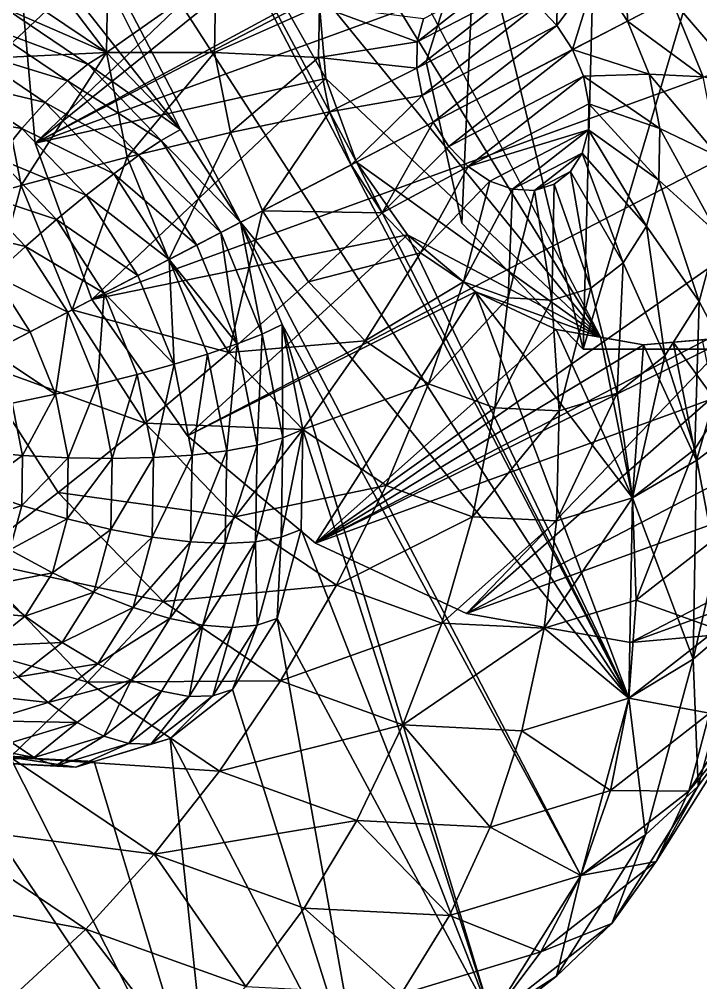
# Model space of a CAD drawing. Extents: x -32 to 38.3, y -16.7 to 82.8.
# Drawn here: x -23.24 to -15.24, y 21.58 to 32.91 of the extents above; entities that cross this region are included whole.
import ezdxf

# ---------------------------------------------------------------- set-up
doc = ezdxf.new("R2010")
doc.units = 0
doc.header["$MEASUREMENT"] = 0
doc.layers.add('STL2DXF', color=7, linetype='Continuous')

msp = doc.modelspace()

# ---------------------------------------------------------------- linework, layer by layer
at = {"layer": 'STL2DXF'}
for points in [[(-24.645, 38.204, 25.786), (-21.35, 31.614, 25.907), (-26.619, 38.302, 27.491)], [(-26.619, 38.302, 27.491), (-21.35, 31.614, 25.907), (-22.22, 32.521, 26.26)], [(-26.619, 38.302, 27.491), (-22.22, 32.521, 26.26), (-23.197, 33.18, 26.822)], [(-22.612, 37.47, 24.322), (-16.082, 24.926, 24.322), (-24.645, 38.204, 25.786)], [(-24.645, 38.204, 25.786), (-16.082, 24.926, 24.322), (-20.646, 30.522, 25.786)], [(-24.645, 38.204, 25.786), (-20.646, 30.522, 25.786), (-21.35, 31.614, 25.907)], [(-23.23, 33.405, 5), (-10.205, 38.146, 5), (-23.059, 31.454, 5)], [(-23.059, 31.454, 5), (-10.205, 38.146, 5), (-9.081, 36.542, 5)], [(-19.284, 31.231, 24.251), (-16.082, 24.926, 24.322), (-22.612, 37.47, 24.322)], [(-22.612, 37.47, 24.322), (-19.732, 33.253, 23.715), (-19.641, 32.212, 24.114)], [(-22.612, 37.47, 24.322), (-19.641, 32.212, 24.114), (-19.284, 31.231, 24.251)], [(-23.059, 31.454, 5), (-9.081, 36.542, 5), (-22.39, 29.614, 5)], [(-22.39, 29.614, 5), (-9.081, 36.542, 5), (-8.412, 34.702, 5)], [(-14.554, 35.992, 1), (-13.965, 29.03, 1), (-16.621, 29.03, 1)], [(-14.554, 35.992, 1), (-16.621, 29.03, 1), (-16.449, 35.572, 1)], [(-14.554, 35.992, 5), (-12.826, 29.03, 5), (-16.621, 29.03, 5)], [(-14.554, 35.992, 5), (-16.621, 29.03, 5), (-16.449, 35.572, 5)], [(-16.449, 35.572, 1), (-16.621, 29.03, 1), (-17.881, 34.26, 1)], [(-16.449, 35.572, 5), (-16.621, 29.03, 5), (-17.881, 34.26, 5)], [(-19.109, 35.227, 7.251), (-23.23, 33.405, 7.251), (-23.059, 31.454, 7.251)], [(-19.109, 35.227, 7.251), (-23.059, 31.454, 7.251), (-19.55, 34.281, 7.251)], [(-22.39, 29.614, 5), (-8.412, 34.702, 5), (-21.266, 28.01, 5)], [(-21.266, 28.01, 5), (-8.412, 34.702, 5), (-19.766, 26.751, 5)], [(-19.766, 26.751, 5), (-8.412, 34.702, 5), (-8.241, 32.751, 5)], [(-16.414, 29.171, 22.657), (-19.55, 34.281, 23.079), (-19.326, 34.763, 22.657)], [(-19.55, 34.281, 7.251), (-23.059, 31.454, 7.251), (-19.732, 33.253, 7.251)], [(-19.55, 34.281, 23.079), (-16.414, 29.171, 22.657), (-19.732, 33.253, 23.715)], [(-17.881, 34.26, 1), (-18.044, 30.513, 1), (-18.465, 32.409, 1)], [(-17.881, 34.26, 5), (-18.044, 30.513, 5), (-18.465, 32.409, 5)], [(-17.881, 34.26, 1), (-18.465, 32.409, 5), (-18.465, 32.409, 1)], [(-18.465, 32.409, 5), (-17.881, 34.26, 1), (-17.881, 34.26, 5)], [(-17.881, 34.26, 1), (-16.621, 29.03, 1), (-18.044, 30.513, 1)], [(-17.881, 34.26, 5), (-16.621, 29.03, 5), (-18.044, 30.513, 5)], [(-16.1, 32.888, 34.322), (-16.126, 33.991, 33.241), (-16.465, 33.454, 34.384)], [(-16.126, 33.991, 33.241), (-16.1, 32.888, 34.322), (-15.587, 33.155, 33.148)], [(-23.518, 32.458, 38.659), (-22.2, 33.699, 37.945), (-23.493, 33.893, 37.975)], [(-16.928, 32.838, 35.441), (-16.915, 33.923, 34.567), (-17.156, 33.075, 35.533)], [(-16.915, 33.923, 34.567), (-16.928, 32.838, 35.441), (-16.465, 33.454, 34.384)], [(-22.2, 33.699, 37.945), (-23.518, 32.458, 38.659), (-22.22, 32.521, 38.507)], [(-22.22, 32.521, 38.507), (-20.934, 33.423, 37.768), (-22.2, 33.699, 37.945)], [(-20.934, 33.423, 37.768), (-22.22, 32.521, 38.507), (-20.949, 32.521, 38.198)], [(-20.949, 32.521, 38.198), (-19.716, 33.069, 37.446), (-20.934, 33.423, 37.768)], [(-16.745, 32.553, 35.409), (-16.465, 33.454, 34.384), (-16.928, 32.838, 35.441)], [(-16.465, 33.454, 34.384), (-16.745, 32.553, 35.409), (-16.1, 32.888, 34.322)], [(-23.059, 31.454, 7.251), (-23.23, 33.405, 5), (-23.059, 31.454, 5)], [(-23.23, 33.405, 5), (-23.059, 31.454, 7.251), (-23.23, 33.405, 7.251)], [(-17.676, 33.342, 35.871), (-18.495, 32.916, 36.794), (-18.568, 32.644, 36.985)], [(-17.676, 33.342, 35.871), (-18.568, 32.644, 36.985), (-17.411, 33.247, 35.68)], [(-15.587, 33.155, 33.148), (-14.723, 32.146, 32.03), (-15.214, 33.35, 31.91)], [(-19.732, 33.253, 7.251), (-23.059, 31.454, 7.251), (-19.641, 32.212, 7.251)], [(-19.641, 32.212, 24.114), (-19.732, 33.253, 7.251), (-19.641, 32.212, 7.251)], [(-19.732, 33.253, 7.251), (-19.641, 32.212, 24.114), (-19.732, 33.253, 23.715)], [(-19.732, 33.253, 23.715), (-16.414, 29.171, 22.657), (-19.641, 32.212, 24.114)], [(-17.411, 33.247, 35.68), (-18.568, 32.644, 36.985), (-18.574, 32.336, 37.131)], [(-17.411, 33.247, 35.68), (-18.574, 32.336, 37.131), (-17.156, 33.075, 35.533)], [(-22.22, 32.521, 26.26), (-23.406, 33.037, 26.612), (-23.197, 33.18, 26.822)], [(-16.1, 32.888, 34.322), (-15.211, 32.234, 33.241), (-15.587, 33.155, 33.148)], [(-14.723, 32.146, 32.03), (-15.587, 33.155, 33.148), (-15.211, 32.234, 33.241)], [(-22.438, 32.383, 26.055), (-23.622, 32.822, 26.449), (-23.406, 33.037, 26.612)], [(-23.406, 33.037, 26.612), (-22.22, 32.521, 26.26), (-22.438, 32.383, 26.055)], [(-19.716, 33.069, 37.446), (-20.949, 32.521, 38.198), (-19.727, 32.459, 37.737)], [(-19.727, 32.459, 37.737), (-18.568, 32.644, 36.985), (-19.716, 33.069, 37.446)], [(-18.495, 32.916, 36.794), (-19.716, 33.069, 37.446), (-18.568, 32.644, 36.985)], [(-17.156, 33.075, 35.533), (-18.574, 32.336, 37.131), (-18.51, 32.015, 37.224)], [(-17.156, 33.075, 35.533), (-18.51, 32.015, 37.224), (-16.928, 32.838, 35.441)], [(-16.745, 32.553, 35.409), (-15.846, 32.265, 34.384), (-16.1, 32.888, 34.322)], [(-15.211, 32.234, 33.241), (-16.1, 32.888, 34.322), (-15.846, 32.265, 34.384)], [(-22.679, 32.186, 25.907), (-23.841, 32.541, 26.335), (-23.622, 32.822, 26.449)], [(-23.622, 32.822, 26.449), (-22.438, 32.383, 26.055), (-22.679, 32.186, 25.907)], [(-19.766, 26.751, 5), (-8.241, 32.751, 5), (-8.581, 30.822, 5)], [(-16.928, 32.838, 35.441), (-18.51, 32.015, 37.224), (-18.382, 31.7, 37.255)], [(-16.928, 32.838, 35.441), (-18.382, 31.7, 37.255), (-16.745, 32.553, 35.409)], [(-18.568, 32.644, 36.985), (-19.727, 32.459, 37.737), (-18.574, 32.336, 37.131)], [(-22.939, 31.932, 25.816), (-24.059, 32.197, 26.273), (-23.841, 32.541, 26.335)], [(-23.841, 32.541, 26.335), (-22.679, 32.186, 25.907), (-22.939, 31.932, 25.816)], [(-23.221, 30.957, 39.089), (-22.22, 32.521, 38.507), (-23.518, 32.458, 38.659)], [(-22.22, 32.521, 38.507), (-23.221, 30.957, 39.089), (-21.977, 31.288, 38.86)], [(-21.35, 31.614, 25.907), (-22.438, 32.383, 26.055), (-22.22, 32.521, 26.26)], [(-21.977, 31.288, 38.86), (-20.949, 32.521, 38.198), (-22.22, 32.521, 38.507)], [(-20.949, 32.521, 38.198), (-21.977, 31.288, 38.86), (-20.763, 31.578, 38.468)], [(-20.763, 31.578, 38.468), (-19.727, 32.459, 37.737), (-20.949, 32.521, 38.198)], [(-16.745, 32.553, 35.409), (-18.382, 31.7, 37.255), (-18.198, 31.415, 37.224)], [(-16.745, 32.553, 35.409), (-18.198, 31.415, 37.224), (-16.616, 32.239, 35.441)], [(-15.846, 32.265, 34.384), (-16.745, 32.553, 35.409), (-16.616, 32.239, 35.441)], [(-23.518, 32.458, 38.659), (-24.476, 30.591, 39.151), (-23.221, 30.957, 39.089)], [(-19.727, 32.459, 37.737), (-20.763, 31.578, 38.468), (-19.601, 31.821, 37.919)], [(-19.601, 31.821, 37.919), (-18.574, 32.336, 37.131), (-19.727, 32.459, 37.737)], [(-18.465, 32.409, 1), (-18.044, 30.513, 5), (-18.044, 30.513, 1)], [(-18.044, 30.513, 5), (-18.465, 32.409, 1), (-18.465, 32.409, 5)], [(-21.576, 31.484, 25.705), (-22.679, 32.186, 25.907), (-22.438, 32.383, 26.055)], [(-22.438, 32.383, 26.055), (-21.35, 31.614, 25.907), (-21.576, 31.484, 25.705)], [(-18.574, 32.336, 37.131), (-19.601, 31.821, 37.919), (-18.51, 32.015, 37.224)], [(-23.213, 31.626, 25.786), (-24.272, 31.796, 26.262), (-24.059, 32.197, 26.273)], [(-24.059, 32.197, 26.273), (-22.939, 31.932, 25.816), (-23.213, 31.626, 25.786)], [(-19.641, 32.212, 7.251), (-23.059, 31.454, 7.251), (-22.39, 29.614, 7.251)], [(-21.839, 31.31, 25.565), (-22.939, 31.932, 25.816), (-22.679, 32.186, 25.907)], [(-22.679, 32.186, 25.907), (-21.576, 31.484, 25.705), (-21.839, 31.31, 25.565)], [(-19.641, 32.212, 7.251), (-22.39, 29.614, 7.251), (-19.284, 31.231, 7.251)], [(-19.284, 31.231, 24.251), (-19.641, 32.212, 7.251), (-19.284, 31.231, 7.251)], [(-19.641, 32.212, 7.251), (-19.284, 31.231, 24.251), (-19.641, 32.212, 24.114)], [(-19.641, 32.212, 24.114), (-16.414, 29.171, 22.657), (-19.284, 31.231, 24.251)], [(-16.616, 32.239, 35.441), (-18.198, 31.415, 37.224), (-17.971, 31.179, 37.131)], [(-16.616, 32.239, 35.441), (-17.971, 31.179, 37.131), (-16.553, 31.917, 35.533)], [(-16.616, 32.239, 35.441), (-15.72, 31.627, 34.567), (-15.846, 32.265, 34.384)], [(-15.72, 31.627, 34.567), (-16.616, 32.239, 35.441), (-16.553, 31.917, 35.533)], [(-15.846, 32.265, 34.384), (-15.025, 31.291, 33.511), (-15.211, 32.234, 33.241)], [(-15.025, 31.291, 33.511), (-15.846, 32.265, 34.384), (-15.72, 31.627, 34.567)], [(-19.347, 31.198, 37.982), (-18.51, 32.015, 37.224), (-19.601, 31.821, 37.919)], [(-18.51, 32.015, 37.224), (-19.347, 31.198, 37.982), (-18.382, 31.7, 37.255)], [(-22.135, 31.094, 25.49), (-23.213, 31.626, 25.786), (-22.939, 31.932, 25.816)], [(-22.939, 31.932, 25.816), (-21.839, 31.31, 25.565), (-22.135, 31.094, 25.49)], [(-16.553, 31.917, 35.533), (-17.971, 31.179, 37.131), (-16.558, 31.609, 35.68)], [(-15.73, 31.017, 34.858), (-16.553, 31.917, 35.533), (-16.558, 31.609, 35.68)], [(-16.553, 31.917, 35.533), (-15.73, 31.017, 34.858), (-15.72, 31.627, 34.567)], [(-24.272, 31.796, 26.262), (-23.213, 31.626, 25.786), (-23.497, 31.274, 25.816)], [(-20.387, 30.657, 38.56), (-19.601, 31.821, 37.919), (-20.763, 31.578, 38.468)], [(-19.601, 31.821, 37.919), (-20.387, 30.657, 38.56), (-19.347, 31.198, 37.982)], [(-22.46, 30.841, 25.48), (-23.497, 31.274, 25.816), (-23.213, 31.626, 25.786)], [(-23.213, 31.626, 25.786), (-22.135, 31.094, 25.49), (-22.46, 30.841, 25.48)], [(-20.646, 30.522, 25.786), (-21.576, 31.484, 25.705), (-21.35, 31.614, 25.907)], [(-18.982, 30.633, 37.919), (-18.382, 31.7, 37.255), (-19.347, 31.198, 37.982)], [(-18.382, 31.7, 37.255), (-18.982, 30.633, 37.919), (-18.198, 31.415, 37.224)], [(-15.04, 30.389, 33.941), (-15.72, 31.627, 34.567), (-15.73, 31.017, 34.858)], [(-15.72, 31.627, 34.567), (-15.04, 30.389, 33.941), (-15.025, 31.291, 33.511)], [(-21.486, 30.085, 38.981), (-20.763, 31.578, 38.468), (-21.977, 31.288, 38.86)], [(-20.763, 31.578, 38.468), (-21.486, 30.085, 38.981), (-20.387, 30.657, 38.56)], [(-16.558, 31.609, 35.68), (-17.971, 31.179, 37.131), (-17.716, 31.007, 36.985)], [(-16.558, 31.609, 35.68), (-17.716, 31.007, 36.985), (-17.451, 30.911, 36.794)], [(-16.558, 31.609, 35.68), (-17.451, 30.911, 36.794), (-16.632, 31.337, 35.871)], [(-15.877, 30.478, 35.237), (-16.558, 31.609, 35.68), (-16.632, 31.337, 35.871)], [(-16.558, 31.609, 35.68), (-15.877, 30.478, 35.237), (-15.73, 31.017, 34.858)], [(-22.39, 29.614, 7.251), (-23.059, 31.454, 5), (-22.39, 29.614, 5)], [(-23.059, 31.454, 5), (-22.39, 29.614, 7.251), (-23.059, 31.454, 7.251)], [(-20.877, 30.402, 25.586), (-21.839, 31.31, 25.565), (-21.576, 31.484, 25.705)], [(-21.576, 31.484, 25.705), (-20.646, 30.522, 25.786), (-20.877, 30.402, 25.586)], [(-18.982, 30.633, 37.919), (-17.971, 31.179, 37.131), (-18.198, 31.415, 37.224)], [(-22.807, 30.554, 25.536), (-23.786, 30.88, 25.907), (-23.497, 31.274, 25.816)], [(-23.497, 31.274, 25.816), (-22.46, 30.841, 25.48), (-22.807, 30.554, 25.536)], [(-22.624, 29.492, 39.236), (-21.977, 31.288, 38.86), (-23.221, 30.957, 39.089)], [(-21.977, 31.288, 38.86), (-22.624, 29.492, 39.236), (-21.486, 30.085, 38.981)], [(-21.158, 30.255, 25.449), (-22.135, 31.094, 25.49), (-21.839, 31.31, 25.565)], [(-21.839, 31.31, 25.565), (-20.877, 30.402, 25.586), (-21.158, 30.255, 25.449)], [(-16.632, 31.337, 35.871), (-17.451, 30.911, 36.794), (-17.193, 30.898, 36.571)], [(-16.632, 31.337, 35.871), (-17.193, 30.898, 36.571), (-16.769, 31.119, 36.093)], [(-16.149, 30.044, 35.678), (-16.632, 31.337, 35.871), (-16.769, 31.119, 36.093)], [(-16.632, 31.337, 35.871), (-16.149, 30.044, 35.678), (-15.877, 30.478, 35.237)], [(-19.284, 31.231, 7.251), (-22.39, 29.614, 7.251), (-18.685, 30.376, 7.251)], [(-20.387, 30.657, 38.56), (-18.982, 30.633, 37.919), (-19.347, 31.198, 37.982)], [(-18.685, 30.376, 24.114), (-19.284, 31.231, 7.251), (-18.685, 30.376, 7.251)], [(-19.284, 31.231, 7.251), (-18.685, 30.376, 24.114), (-19.284, 31.231, 24.251)], [(-19.284, 31.231, 24.251), (-16.414, 29.171, 22.657), (-18.685, 30.376, 24.114)], [(-18.685, 30.376, 24.114), (-16.082, 24.926, 24.322), (-19.284, 31.231, 24.251)], [(-17.971, 31.179, 37.131), (-18.982, 30.633, 37.919), (-18.532, 30.164, 37.737)], [(-18.532, 30.164, 37.737), (-17.716, 31.007, 36.985), (-17.971, 31.179, 37.131)], [(-21.484, 30.085, 25.379), (-22.46, 30.841, 25.48), (-22.135, 31.094, 25.49)], [(-22.135, 31.094, 25.49), (-21.158, 30.255, 25.449), (-21.484, 30.085, 25.379)], [(-16.769, 31.119, 36.093), (-17.193, 30.898, 36.571), (-16.961, 30.969, 36.332)], [(-16.528, 29.748, 36.152), (-16.769, 31.119, 36.093), (-16.961, 30.969, 36.332)], [(-16.769, 31.119, 36.093), (-16.528, 29.748, 36.152), (-16.149, 30.044, 35.678)], [(-23.782, 28.889, 39.322), (-23.221, 30.957, 39.089), (-24.476, 30.591, 39.151)], [(-23.221, 30.957, 39.089), (-23.782, 28.889, 39.322), (-22.624, 29.492, 39.236)], [(-17.716, 31.007, 36.985), (-18.532, 30.164, 37.737), (-18.026, 29.822, 37.446)], [(-18.026, 29.822, 37.446), (-17.451, 30.911, 36.794), (-17.716, 31.007, 36.985)], [(-16.989, 29.607, 36.625), (-16.961, 30.969, 36.332), (-17.193, 30.898, 36.571)], [(-16.961, 30.969, 36.332), (-16.989, 29.607, 36.625), (-16.528, 29.748, 36.152)], [(-15.257, 29.591, 34.501), (-15.73, 31.017, 34.858), (-15.877, 30.478, 35.237)], [(-15.73, 31.017, 34.858), (-15.257, 29.591, 34.501), (-15.04, 30.389, 33.941)], [(-23.171, 30.239, 25.657), (-24.075, 30.453, 26.055), (-23.786, 30.88, 25.907)], [(-23.786, 30.88, 25.907), (-22.807, 30.554, 25.536), (-23.171, 30.239, 25.657)], [(-21.85, 29.895, 25.376), (-22.807, 30.554, 25.536), (-22.46, 30.841, 25.48)], [(-22.46, 30.841, 25.48), (-21.484, 30.085, 25.379), (-21.85, 29.895, 25.376)], [(-19.766, 26.751, 5), (-8.581, 30.822, 5), (-17.991, 25.924, 5)], [(-17.451, 30.911, 36.794), (-18.026, 29.822, 37.446), (-17.5, 29.633, 37.067)], [(-13.889, 29.53, 7.251), (-17.991, 25.924, 7.251), (-8.581, 30.822, 7.251)], [(-8.581, 30.822, 7.251), (-17.991, 25.924, 7.251), (-9.409, 29.047, 7.251)], [(-17.991, 25.924, 5), (-8.581, 30.822, 5), (-9.409, 29.047, 5)], [(-17.5, 29.633, 37.067), (-17.193, 30.898, 36.571), (-17.451, 30.911, 36.794)], [(-17.193, 30.898, 36.571), (-17.5, 29.633, 37.067), (-16.989, 29.607, 36.625)], [(-20.782, 28.992, 38.86), (-20.387, 30.657, 38.56), (-21.486, 30.085, 38.981)], [(-20.387, 30.657, 38.56), (-20.782, 28.992, 38.86), (-19.848, 29.821, 38.468)], [(-18.982, 30.633, 37.919), (-20.387, 30.657, 38.56), (-19.848, 29.821, 38.468)], [(-19.848, 29.821, 38.468), (-18.532, 30.164, 37.737), (-18.982, 30.633, 37.919)], [(-22.248, 29.688, 25.441), (-23.171, 30.239, 25.657), (-22.807, 30.554, 25.536)], [(-22.807, 30.554, 25.536), (-21.85, 29.895, 25.376), (-22.248, 29.688, 25.441)], [(-20.646, 30.522, 25.786), (-20.391, 29.208, 25.705), (-20.877, 30.402, 25.586)], [(-20.391, 29.208, 25.705), (-20.646, 30.522, 25.786), (-20.155, 29.319, 25.907)], [(-16.647, 22.84, 25.786), (-20.646, 30.522, 25.786), (-16.082, 24.926, 24.322)], [(-20.646, 30.522, 25.786), (-16.647, 22.84, 25.786), (-20.155, 29.319, 25.907)], [(-18.044, 30.513, 1), (-16.621, 29.03, 5), (-16.621, 29.03, 1)], [(-16.621, 29.03, 5), (-18.044, 30.513, 1), (-18.044, 30.513, 5)], [(-15.659, 28.951, 35.154), (-15.877, 30.478, 35.237), (-16.149, 30.044, 35.678)], [(-15.877, 30.478, 35.237), (-15.659, 28.951, 35.154), (-15.257, 29.591, 34.501)], [(-24.075, 30.453, 26.055), (-23.171, 30.239, 25.657), (-23.545, 29.901, 25.84)], [(-18.685, 30.376, 7.251), (-22.39, 29.614, 7.251), (-21.266, 28.01, 7.251)], [(-18.685, 30.376, 7.251), (-21.266, 28.01, 7.251), (-17.885, 29.704, 7.251)], [(-20.877, 30.402, 25.586), (-20.684, 29.093, 25.565), (-21.158, 30.255, 25.449)], [(-20.684, 29.093, 25.565), (-20.877, 30.402, 25.586), (-20.391, 29.208, 25.705)], [(-17.885, 29.704, 23.715), (-18.685, 30.376, 7.251), (-17.885, 29.704, 7.251)], [(-18.685, 30.376, 7.251), (-17.885, 29.704, 23.715), (-18.685, 30.376, 24.114)], [(-18.685, 30.376, 24.114), (-16.414, 29.171, 22.657), (-17.885, 29.704, 23.715)], [(-17.885, 29.704, 23.715), (-16.082, 24.926, 24.322), (-18.685, 30.376, 24.114)], [(-14.782, 28.693, 33.678), (-15.04, 30.389, 33.941), (-15.257, 29.591, 34.501)], [(-20.684, 29.093, 25.565), (-21.484, 30.085, 25.379), (-21.158, 30.255, 25.449)], [(-22.673, 29.467, 25.572), (-23.545, 29.901, 25.84), (-23.171, 30.239, 25.657)], [(-23.171, 30.239, 25.657), (-22.248, 29.688, 25.441), (-22.673, 29.467, 25.572)], [(-18.532, 30.164, 37.737), (-19.848, 29.821, 38.468), (-19.182, 29.127, 38.198)], [(-19.182, 29.127, 38.198), (-18.026, 29.822, 37.446), (-18.532, 30.164, 37.737)], [(-22.624, 29.492, 39.236), (-20.782, 28.992, 38.86), (-21.486, 30.085, 38.981)], [(-21.484, 30.085, 25.379), (-21.425, 28.853, 25.48), (-21.85, 29.895, 25.376)], [(-21.425, 28.853, 25.48), (-21.484, 30.085, 25.379), (-21.031, 28.973, 25.49)], [(-21.484, 30.085, 25.379), (-20.684, 29.093, 25.565), (-21.031, 28.973, 25.49)], [(-16.22, 28.512, 35.854), (-16.149, 30.044, 35.678), (-16.528, 29.748, 36.152)], [(-16.149, 30.044, 35.678), (-16.22, 28.512, 35.854), (-15.659, 28.951, 35.154)], [(-23.117, 29.236, 25.767), (-23.924, 29.545, 26.083), (-23.545, 29.901, 25.84)], [(-23.545, 29.901, 25.84), (-22.673, 29.467, 25.572), (-23.117, 29.236, 25.767)], [(-21.425, 28.853, 25.48), (-22.248, 29.688, 25.441), (-21.85, 29.895, 25.376)], [(-20.782, 28.992, 38.86), (-19.182, 29.127, 38.198), (-19.848, 29.821, 38.468)], [(-18.026, 29.822, 37.446), (-19.182, 29.127, 38.198), (-18.435, 28.622, 37.768)], [(-18.435, 28.622, 37.768), (-17.5, 29.633, 37.067), (-18.026, 29.822, 37.446)], [(-22.248, 29.688, 25.441), (-22.326, 28.616, 25.657), (-22.673, 29.467, 25.572)], [(-22.326, 28.616, 25.657), (-22.248, 29.688, 25.441), (-21.859, 28.733, 25.536)], [(-22.248, 29.688, 25.441), (-21.425, 28.853, 25.48), (-21.859, 28.733, 25.536)], [(-17.885, 29.704, 7.251), (-21.266, 28.01, 7.251), (-19.766, 26.751, 7.251)], [(-17.885, 29.704, 7.251), (-19.766, 26.751, 7.251), (-16.938, 29.263, 7.251)], [(-16.938, 29.263, 23.079), (-17.885, 29.704, 7.251), (-16.938, 29.263, 7.251)], [(-17.885, 29.704, 7.251), (-16.938, 29.263, 23.079), (-17.885, 29.704, 23.715)], [(-17.885, 29.704, 23.715), (-16.414, 29.171, 22.657), (-16.938, 29.263, 23.079)], [(-16.938, 29.263, 23.079), (-16.041, 27.282, 23.198), (-17.885, 29.704, 23.715)], [(-17.885, 29.704, 23.715), (-16.041, 27.282, 23.198), (-16.082, 24.926, 24.322)], [(-16.901, 28.304, 36.555), (-16.528, 29.748, 36.152), (-16.989, 29.607, 36.625)], [(-16.528, 29.748, 36.152), (-16.901, 28.304, 36.555), (-16.22, 28.512, 35.854)], [(-21.266, 28.01, 7.251), (-22.39, 29.614, 5), (-21.266, 28.01, 5)], [(-22.39, 29.614, 5), (-21.266, 28.01, 7.251), (-22.39, 29.614, 7.251)], [(-17.5, 29.633, 37.067), (-18.435, 28.622, 37.768), (-17.657, 28.342, 37.207)], [(-17.657, 28.342, 37.207), (-16.989, 29.607, 36.625), (-17.5, 29.633, 37.067)], [(-16.989, 29.607, 36.625), (-17.657, 28.342, 37.207), (-16.901, 28.304, 36.555)], [(-15.308, 27.856, 34.53), (-15.257, 29.591, 34.501), (-15.659, 28.951, 35.154)], [(-15.257, 29.591, 34.501), (-15.308, 27.856, 34.53), (-14.782, 28.693, 33.678)], [(-23.924, 29.545, 26.083), (-23.117, 29.236, 25.767), (-23.572, 28.999, 26.023)], [(-23.782, 28.889, 39.322), (-21.766, 28.162, 39.089), (-22.624, 29.492, 39.236)], [(-22.673, 29.467, 25.572), (-22.818, 28.503, 25.84), (-23.117, 29.236, 25.767)], [(-22.818, 28.503, 25.84), (-22.673, 29.467, 25.572), (-22.326, 28.616, 25.657)], [(-20.782, 28.992, 38.86), (-22.624, 29.492, 39.236), (-21.766, 28.162, 39.089)], [(-14.87, 29.173, 7.251), (-17.991, 25.924, 7.251), (-13.889, 29.53, 7.251)], [(-22.818, 28.503, 25.84), (-23.572, 28.999, 26.023), (-23.117, 29.236, 25.767)], [(-20.155, 29.319, 25.907), (-20.149, 27.986, 26.055), (-20.391, 29.208, 25.705)], [(-20.149, 27.986, 26.055), (-20.155, 29.319, 25.907), (-19.911, 28.086, 26.26)], [(-20.155, 29.319, 25.907), (-16.647, 22.84, 25.786), (-17.698, 21.167, 27.491)], [(-20.155, 29.319, 25.907), (-17.698, 21.167, 27.491), (-19.911, 28.086, 26.26)], [(-16.938, 29.263, 7.251), (-19.766, 26.751, 7.251), (-15.91, 29.082, 7.251)], [(-15.91, 29.082, 7.251), (-16.938, 29.263, 23.079), (-16.938, 29.263, 7.251)], [(-16.938, 29.263, 23.079), (-15.91, 29.082, 7.251), (-16.414, 29.171, 22.657)], [(-16.041, 27.282, 23.198), (-16.938, 29.263, 23.079), (-16.414, 29.171, 22.657)], [(-19.182, 29.127, 38.198), (-20.782, 28.992, 38.86), (-19.911, 28.086, 38.507)], [(-20.391, 29.208, 25.705), (-20.449, 27.902, 25.907), (-20.684, 29.093, 25.565)], [(-20.449, 27.902, 25.907), (-20.391, 29.208, 25.705), (-20.149, 27.986, 26.055)], [(-19.911, 28.086, 38.507), (-18.435, 28.622, 37.768), (-19.182, 29.127, 38.198)], [(-15.91, 29.082, 7.251), (-19.766, 26.751, 7.251), (-14.87, 29.173, 7.251)], [(-14.87, 29.173, 7.251), (-19.766, 26.751, 7.251), (-17.991, 25.924, 7.251)], [(-16.414, 29.171, 22.657), (-15.91, 29.082, 7.251), (-15.91, 29.082, 23.321)], [(-15.91, 29.082, 23.321), (-16.041, 27.282, 23.198), (-16.414, 29.171, 22.657)], [(-14.87, 29.173, 7.251), (-15.91, 29.082, 23.321), (-15.91, 29.082, 7.251)], [(-15.91, 29.082, 23.321), (-14.87, 29.173, 7.251), (-15.563, 29.112, 23.775)], [(-15.563, 29.112, 23.775), (-14.87, 29.173, 7.251), (-15.22, 29.142, 24.364)], [(-15.081, 28.447, 24.563), (-15.563, 29.112, 23.775), (-15.22, 29.142, 24.364)], [(-20.684, 29.093, 25.565), (-20.806, 27.835, 25.816), (-21.031, 28.973, 25.49)], [(-20.806, 27.835, 25.816), (-20.684, 29.093, 25.565), (-20.449, 27.902, 25.907)], [(-9.409, 29.047, 7.251), (-17.991, 25.924, 7.251), (-16.063, 25.583, 7.251)], [(-17.991, 25.924, 5), (-9.409, 29.047, 5), (-16.063, 25.583, 5)], [(-16.621, 29.03, 5), (-13.965, 29.03, 4), (-16.621, 29.03, 1)], [(-13.965, 29.03, 4), (-16.621, 29.03, 5), (-12.826, 29.03, 5)], [(-16.621, 29.03, 1), (-13.965, 29.03, 4), (-13.965, 29.03, 1)], [(-9.409, 29.047, 7.251), (-16.063, 25.583, 7.251), (-10.667, 27.547, 7.251)], [(-16.063, 25.583, 5), (-9.409, 29.047, 5), (-10.667, 27.547, 5)], [(-16.041, 27.282, 23.198), (-15.91, 29.082, 23.321), (-15.289, 27.722, 24.173)], [(-15.289, 27.722, 24.173), (-15.91, 29.082, 23.321), (-15.563, 29.112, 23.775)], [(-15.081, 28.447, 24.563), (-15.289, 27.722, 24.173), (-15.563, 29.112, 23.775)], [(-23.572, 28.999, 26.023), (-22.818, 28.503, 25.84), (-23.326, 28.397, 26.083)], [(-21.766, 28.162, 39.089), (-19.911, 28.086, 38.507), (-20.782, 28.992, 38.86)], [(-21.031, 28.973, 25.49), (-21.214, 27.785, 25.786), (-21.425, 28.853, 25.48)], [(-21.214, 27.785, 25.786), (-21.031, 28.973, 25.49), (-20.806, 27.835, 25.816)], [(-16.041, 27.282, 35.445), (-15.659, 28.951, 35.154), (-16.22, 28.512, 35.854)], [(-15.659, 28.951, 35.154), (-16.041, 27.282, 35.445), (-15.308, 27.856, 34.53)], [(-23.782, 28.889, 39.322), (-23.822, 26.554, 39.045), (-22.786, 27.345, 39.151)], [(-21.766, 28.162, 39.089), (-23.782, 28.889, 39.322), (-22.786, 27.345, 39.151)], [(-21.425, 28.853, 25.48), (-21.666, 27.755, 25.816), (-21.859, 28.733, 25.536)], [(-21.666, 27.755, 25.816), (-21.425, 28.853, 25.48), (-21.214, 27.785, 25.786)], [(-21.859, 28.733, 25.536), (-22.154, 27.744, 25.907), (-22.326, 28.616, 25.657)], [(-22.154, 27.744, 25.907), (-21.859, 28.733, 25.536), (-21.666, 27.755, 25.816)], [(-15.102, 26.778, 33.817), (-14.782, 28.693, 33.678), (-15.308, 27.856, 34.53)], [(-22.326, 28.616, 25.657), (-22.67, 27.753, 26.055), (-22.818, 28.503, 25.84)], [(-22.67, 27.753, 26.055), (-22.326, 28.616, 25.657), (-22.154, 27.744, 25.907)], [(-18.435, 28.622, 37.768), (-19.911, 28.086, 38.507), (-18.935, 27.427, 37.945)], [(-18.935, 27.427, 37.945), (-17.657, 28.342, 37.207), (-18.435, 28.622, 37.768)], [(-22.818, 28.503, 25.84), (-23.205, 27.781, 26.26), (-23.326, 28.397, 26.083)], [(-23.205, 27.781, 26.26), (-22.818, 28.503, 25.84), (-22.67, 27.753, 26.055)], [(-16.931, 27.011, 36.36), (-16.22, 28.512, 35.854), (-16.901, 28.304, 36.555)], [(-16.22, 28.512, 35.854), (-16.931, 27.011, 36.36), (-16.041, 27.282, 35.445)], [(-15.081, 28.447, 24.563), (-14.682, 28.182, 25.237), (-15.289, 27.722, 24.173)], [(-23.749, 27.828, 26.517), (-23.326, 28.397, 26.083), (-23.205, 27.781, 26.26)], [(-17.657, 28.342, 37.207), (-18.935, 27.427, 37.945), (-17.918, 27.06, 37.213)], [(-17.918, 27.06, 37.213), (-16.901, 28.304, 36.555), (-17.657, 28.342, 37.207)], [(-16.901, 28.304, 36.555), (-17.918, 27.06, 37.213), (-16.931, 27.011, 36.36)], [(-22.786, 27.345, 39.151), (-20.707, 27.059, 38.659), (-21.766, 28.162, 39.089)], [(-19.911, 28.086, 38.507), (-21.766, 28.162, 39.089), (-20.707, 27.059, 38.659)], [(-14.682, 28.182, 25.237), (-15.329, 25.386, 25.287), (-15.289, 27.722, 24.173)], [(-15.329, 25.386, 25.287), (-14.682, 28.182, 25.237), (-14.721, 25.906, 26.322)], [(-19.766, 26.751, 7.251), (-21.266, 28.01, 5), (-19.766, 26.751, 5)], [(-21.266, 28.01, 5), (-19.766, 26.751, 7.251), (-21.266, 28.01, 7.251)], [(-20.707, 27.059, 38.659), (-18.935, 27.427, 37.945), (-19.911, 28.086, 38.507)], [(-20.149, 27.986, 26.055), (-20.469, 26.764, 26.449), (-20.449, 27.902, 25.907)], [(-20.469, 26.764, 26.449), (-20.149, 27.986, 26.055), (-20.169, 26.818, 26.612)], [(-19.911, 28.086, 26.26), (-20.169, 26.818, 26.612), (-20.149, 27.986, 26.055)], [(-20.169, 26.818, 26.612), (-19.911, 28.086, 26.26), (-19.932, 26.908, 26.822)], [(-19.911, 28.086, 26.26), (-17.698, 21.167, 27.491), (-19.932, 26.908, 26.822)], [(-20.449, 27.902, 25.907), (-20.825, 26.746, 26.335), (-20.806, 27.835, 25.816)], [(-20.825, 26.746, 26.335), (-20.449, 27.902, 25.907), (-20.469, 26.764, 26.449)], [(-23.205, 27.781, 26.26), (-23.757, 27.377, 26.732), (-23.749, 27.828, 26.517)], [(-23.757, 27.377, 26.732), (-23.205, 27.781, 26.26), (-23.215, 27.192, 26.541)], [(-22.67, 27.753, 26.055), (-23.215, 27.192, 26.541), (-23.205, 27.781, 26.26)], [(-21.214, 27.785, 25.786), (-21.682, 26.82, 26.262), (-21.666, 27.755, 25.816)], [(-21.682, 26.82, 26.262), (-21.214, 27.785, 25.786), (-21.231, 26.765, 26.273)], [(-20.806, 27.835, 25.816), (-21.231, 26.765, 26.273), (-21.214, 27.785, 25.786)], [(-21.231, 26.765, 26.273), (-20.806, 27.835, 25.816), (-20.825, 26.746, 26.335)], [(-15.995, 26.08, 34.931), (-15.308, 27.856, 34.53), (-16.041, 27.282, 35.445)], [(-15.308, 27.856, 34.53), (-15.995, 26.08, 34.931), (-15.102, 26.778, 33.817)], [(-23.215, 27.192, 26.541), (-22.67, 27.753, 26.055), (-22.682, 27.036, 26.397)], [(-22.154, 27.744, 25.907), (-22.682, 27.036, 26.397), (-22.67, 27.753, 26.055)], [(-22.682, 27.036, 26.397), (-22.154, 27.744, 25.907), (-22.168, 26.911, 26.304)], [(-21.666, 27.755, 25.816), (-22.168, 26.911, 26.304), (-22.154, 27.744, 25.907)], [(-22.168, 26.911, 26.304), (-21.666, 27.755, 25.816), (-21.682, 26.82, 26.262)], [(-15.329, 25.386, 25.287), (-16.041, 27.282, 23.198), (-15.289, 27.722, 24.173)], [(-10.667, 27.547, 7.251), (-16.063, 25.583, 7.251), (-14.112, 25.754, 7.251)], [(-16.063, 25.583, 5), (-10.667, 27.547, 5), (-14.112, 25.754, 5)], [(-18.935, 27.427, 37.945), (-20.707, 27.059, 38.659), (-19.518, 26.256, 37.975)], [(-19.518, 26.256, 37.975), (-17.918, 27.06, 37.213), (-18.935, 27.427, 37.945)], [(-23.215, 27.192, 26.541), (-23.865, 26.978, 27.012), (-23.757, 27.377, 26.732)], [(-23.822, 26.554, 39.045), (-21.555, 26.063, 38.652), (-22.786, 27.345, 39.151)], [(-20.707, 27.059, 38.659), (-22.786, 27.345, 39.151), (-21.555, 26.063, 38.652)], [(-26.213, 26.165, 32.737), (-22.919, 19.575, 32.857), (-26.918, 27.257, 32.857)], [(-26.918, 27.257, 32.857), (-22.919, 19.575, 32.857), (-24.952, 20.309, 34.322)], [(-23.865, 26.978, 27.012), (-23.215, 27.192, 26.541), (-23.356, 26.67, 26.907)], [(-22.682, 27.036, 26.397), (-23.356, 26.67, 26.907), (-23.215, 27.192, 26.541)], [(-17.079, 25.75, 36.046), (-16.041, 27.282, 35.445), (-16.931, 27.011, 36.36)], [(-16.041, 27.282, 35.445), (-17.079, 25.75, 36.046), (-15.995, 26.08, 34.931)], [(-16.041, 27.282, 23.198), (-15.329, 25.386, 25.287), (-16.082, 24.926, 24.322)], [(-23.356, 26.67, 26.907), (-22.682, 27.036, 26.397), (-22.854, 26.401, 26.843)], [(-22.168, 26.911, 26.304), (-22.854, 26.401, 26.843), (-22.682, 27.036, 26.397)], [(-21.555, 26.063, 38.652), (-19.518, 26.256, 37.975), (-20.707, 27.059, 38.659)], [(-17.918, 27.06, 37.213), (-19.518, 26.256, 37.975), (-18.28, 25.81, 37.084)], [(-18.28, 25.81, 37.084), (-16.931, 27.011, 36.36), (-17.918, 27.06, 37.213)], [(-16.931, 27.011, 36.36), (-18.28, 25.81, 37.084), (-17.079, 25.75, 36.046)], [(-22.854, 26.401, 26.843), (-22.168, 26.911, 26.304), (-22.368, 26.174, 26.822)], [(-21.682, 26.82, 26.262), (-22.368, 26.174, 26.822), (-22.168, 26.911, 26.304)], [(-20.214, 25.865, 27.554), (-20.169, 26.818, 26.612), (-19.932, 26.908, 26.822)], [(-19.932, 26.908, 26.822), (-17.698, 21.167, 27.491), (-20.214, 25.865, 27.554)], [(-22.368, 26.174, 26.822), (-21.682, 26.82, 26.262), (-21.906, 25.993, 26.843)], [(-21.231, 26.765, 26.273), (-21.906, 25.993, 26.843), (-21.682, 26.82, 26.262)], [(-21.906, 25.993, 26.843), (-21.231, 26.765, 26.273), (-21.476, 25.862, 26.907)], [(-20.825, 26.746, 26.335), (-21.476, 25.862, 26.907), (-21.231, 26.765, 26.273)], [(-21.476, 25.862, 26.907), (-20.825, 26.746, 26.335), (-21.086, 25.783, 27.012)], [(-20.469, 26.764, 26.449), (-21.086, 25.783, 27.012), (-20.825, 26.746, 26.335)], [(-21.086, 25.783, 27.012), (-20.469, 26.764, 26.449), (-20.742, 25.757, 27.157)], [(-20.469, 26.764, 26.449), (-20.449, 25.784, 27.338), (-20.742, 25.757, 27.157)], [(-20.449, 25.784, 27.338), (-20.469, 26.764, 26.449), (-20.169, 26.818, 26.612)], [(-20.169, 26.818, 26.612), (-20.214, 25.865, 27.554), (-20.449, 25.784, 27.338)], [(-17.991, 25.924, 7.251), (-19.766, 26.751, 5), (-17.991, 25.924, 5)], [(-19.766, 26.751, 5), (-17.991, 25.924, 7.251), (-19.766, 26.751, 7.251)], [(-15.995, 26.08, 34.931), (-15.045, 25.737, 33.027), (-15.102, 26.778, 33.817)], [(-22.854, 26.401, 26.843), (-23.619, 26.252, 27.333), (-23.356, 26.67, 26.907)], [(-24.857, 25.803, 38.772), (-22.441, 25.115, 38.484), (-23.822, 26.554, 39.045)], [(-21.555, 26.063, 38.652), (-23.822, 26.554, 39.045), (-22.441, 25.115, 38.484)], [(-23.619, 26.252, 27.333), (-22.854, 26.401, 26.843), (-23.174, 25.891, 27.362)], [(-22.368, 26.174, 26.822), (-23.174, 25.891, 27.362), (-22.854, 26.401, 26.843)], [(-23.174, 25.891, 27.362), (-23.985, 25.965, 27.791), (-23.619, 26.252, 27.333)], [(-23.174, 25.891, 27.362), (-22.368, 26.174, 26.822), (-22.74, 25.582, 27.425)], [(-21.906, 25.993, 26.843), (-22.74, 25.582, 27.425), (-22.368, 26.174, 26.822)], [(-19.518, 26.256, 37.975), (-21.555, 26.063, 38.652), (-20.174, 25.131, 37.857)], [(-20.174, 25.131, 37.857), (-18.28, 25.81, 37.084), (-19.518, 26.256, 37.975)], [(-25.343, 25.258, 32.383), (-22.919, 19.575, 32.857), (-26.213, 26.165, 32.737)], [(-22.441, 25.115, 38.484), (-20.174, 25.131, 37.857), (-21.555, 26.063, 38.652)], [(-17.079, 25.75, 36.046), (-16.082, 24.926, 34.322), (-15.995, 26.08, 34.931)], [(-15.045, 25.737, 33.027), (-15.995, 26.08, 34.931), (-16.082, 24.926, 34.322)], [(-23.985, 25.965, 27.791), (-23.174, 25.891, 27.362), (-23.62, 25.542, 27.919)], [(-22.74, 25.582, 27.425), (-21.906, 25.993, 26.843), (-22.323, 25.329, 27.519)], [(-21.476, 25.862, 26.907), (-22.323, 25.329, 27.519), (-21.906, 25.993, 26.843)], [(-22.74, 25.582, 27.425), (-23.62, 25.542, 27.919), (-23.174, 25.891, 27.362)], [(-22.323, 25.329, 27.519), (-21.476, 25.862, 26.907), (-21.931, 25.137, 27.645)], [(-21.086, 25.783, 27.012), (-21.931, 25.137, 27.645), (-21.476, 25.862, 26.907)], [(-20.74, 25.028, 28.407), (-20.449, 25.784, 27.338), (-20.214, 25.865, 27.554)], [(-20.214, 25.865, 27.554), (-19.164, 20.019, 29.322), (-20.74, 25.028, 28.407)], [(-20.214, 25.865, 27.554), (-17.698, 21.167, 27.491), (-19.164, 20.019, 29.322)], [(-16.063, 25.583, 5), (-17.991, 25.924, 7.251), (-17.991, 25.924, 5)], [(-17.991, 25.924, 7.251), (-16.063, 25.583, 5), (-16.063, 25.583, 7.251)], [(-15.267, 23.891, 27.737), (-15.329, 25.386, 25.287), (-14.721, 25.906, 26.322)], [(-14.721, 25.906, 26.322), (-14.79, 24.55, 28.761), (-15.267, 23.891, 27.737)], [(-22.441, 25.115, 38.484), (-24.857, 25.803, 38.772), (-23.35, 24.232, 38.16)], [(-21.931, 25.137, 27.645), (-21.086, 25.783, 27.012), (-21.572, 25.01, 27.8)], [(-21.086, 25.783, 27.012), (-21.249, 24.948, 27.98), (-21.572, 25.01, 27.8)], [(-21.249, 24.948, 27.98), (-21.086, 25.783, 27.012), (-20.742, 25.757, 27.157)], [(-20.742, 25.757, 27.157), (-20.971, 24.955, 28.184), (-21.249, 24.948, 27.98)], [(-20.449, 25.784, 27.338), (-20.74, 25.028, 28.407), (-20.971, 24.955, 28.184)], [(-20.971, 24.955, 28.184), (-20.742, 25.757, 27.157), (-20.449, 25.784, 27.338)], [(-18.28, 25.81, 37.084), (-20.174, 25.131, 37.857), (-18.737, 24.612, 36.822)], [(-18.737, 24.612, 36.822), (-17.079, 25.75, 36.046), (-18.28, 25.81, 37.084)], [(-17.079, 25.75, 36.046), (-18.737, 24.612, 36.822), (-17.341, 24.542, 35.616)], [(-16.082, 24.926, 34.322), (-17.079, 25.75, 36.046), (-17.341, 24.542, 35.616)], [(-16.082, 24.926, 34.322), (-15.137, 24.75, 32.174), (-15.045, 25.737, 33.027)], [(-14.112, 25.754, 5), (-16.063, 25.583, 7.251), (-16.063, 25.583, 5)], [(-16.063, 25.583, 7.251), (-14.112, 25.754, 5), (-14.112, 25.754, 7.251)], [(-23.62, 25.542, 27.919), (-22.74, 25.582, 27.425), (-23.258, 25.176, 28.072)], [(-22.323, 25.329, 27.519), (-23.258, 25.176, 28.072), (-22.74, 25.582, 27.425)], [(-15.889, 23.318, 26.739), (-16.082, 24.926, 24.322), (-15.329, 25.386, 25.287)], [(-15.329, 25.386, 25.287), (-15.267, 23.891, 27.737), (-15.889, 23.318, 26.739)], [(-23.258, 25.176, 28.072), (-22.323, 25.329, 27.519), (-22.905, 24.874, 28.245)], [(-21.931, 25.137, 27.645), (-22.905, 24.874, 28.245), (-22.323, 25.329, 27.519)], [(-15.377, 23.834, 31.272), (-14.79, 24.55, 28.761), (-14.467, 25.283, 29.795)], [(-14.467, 25.283, 29.795), (-15.137, 24.75, 32.174), (-15.377, 23.834, 31.272)], [(-24.367, 24.599, 31.822), (-22.919, 19.575, 32.857), (-25.343, 25.258, 32.383)], [(-22.905, 24.874, 28.245), (-23.888, 24.984, 28.719), (-23.258, 25.176, 28.072)], [(-23.35, 24.232, 38.16), (-20.892, 24.069, 37.593), (-22.441, 25.115, 38.484)], [(-22.905, 24.874, 28.245), (-21.931, 25.137, 27.645), (-22.566, 24.64, 28.438)], [(-21.931, 25.137, 27.645), (-22.249, 24.48, 28.645), (-22.566, 24.64, 28.438)], [(-20.174, 25.131, 37.857), (-22.441, 25.115, 38.484), (-20.892, 24.069, 37.593)], [(-22.249, 24.48, 28.645), (-21.931, 25.137, 27.645), (-21.572, 25.01, 27.8)], [(-20.892, 24.069, 37.593), (-18.737, 24.612, 36.822), (-20.174, 25.131, 37.857)], [(-23.888, 24.984, 28.719), (-22.905, 24.874, 28.245), (-23.611, 24.659, 28.971)], [(-21.572, 25.01, 27.8), (-21.957, 24.394, 28.864), (-22.249, 24.48, 28.645)], [(-21.957, 24.394, 28.864), (-21.572, 25.01, 27.8), (-21.249, 24.948, 27.98)], [(-21.249, 24.948, 27.98), (-21.697, 24.386, 29.091), (-21.957, 24.394, 28.864)], [(-20.971, 24.955, 28.184), (-21.473, 24.454, 29.322), (-21.697, 24.386, 29.091)], [(-21.697, 24.386, 29.091), (-21.249, 24.948, 27.98), (-20.971, 24.955, 28.184)], [(-21.473, 24.454, 29.322), (-20.971, 24.955, 28.184), (-20.74, 25.028, 28.407)], [(-20.74, 25.028, 28.407), (-19.164, 20.019, 29.322), (-21.473, 24.454, 29.322)], [(-17.341, 24.542, 35.616), (-16.3, 23.84, 33.626), (-16.082, 24.926, 34.322)], [(-16.082, 24.926, 24.322), (-15.889, 23.318, 26.739), (-16.647, 22.84, 25.786)], [(-15.137, 24.75, 32.174), (-16.082, 24.926, 34.322), (-16.3, 23.84, 33.626)], [(-22.566, 24.64, 28.438), (-23.611, 24.659, 28.971), (-22.905, 24.874, 28.245)], [(-16.3, 23.84, 33.626), (-15.377, 23.834, 31.272), (-15.137, 24.75, 32.174)], [(-23.35, 24.232, 31.089), (-20.945, 19.477, 31.152), (-24.367, 24.599, 31.822)], [(-24.367, 24.599, 31.822), (-20.945, 19.477, 31.152), (-22.919, 19.575, 32.857)], [(-23.611, 24.659, 28.971), (-22.566, 24.64, 28.438), (-23.337, 24.405, 29.23)], [(-22.566, 24.64, 28.438), (-23.071, 24.229, 29.49), (-23.337, 24.405, 29.23)], [(-23.071, 24.229, 29.49), (-22.566, 24.64, 28.438), (-22.249, 24.48, 28.645)], [(-18.737, 24.612, 36.822), (-20.892, 24.069, 37.593), (-19.279, 23.488, 36.431)], [(-17.713, 23.409, 35.078), (-18.737, 24.612, 36.822), (-19.279, 23.488, 36.431)], [(-18.737, 24.612, 36.822), (-17.713, 23.409, 35.078), (-17.341, 24.542, 35.616)], [(-22.249, 24.48, 28.645), (-22.817, 24.132, 29.748), (-23.071, 24.229, 29.49)], [(-22.817, 24.132, 29.748), (-22.249, 24.48, 28.645), (-21.957, 24.394, 28.864)], [(-16.3, 23.84, 33.626), (-17.341, 24.542, 35.616), (-17.713, 23.409, 35.078)], [(-15.761, 23.004, 30.337), (-15.267, 23.891, 27.737), (-14.79, 24.55, 28.761)], [(-14.79, 24.55, 28.761), (-15.377, 23.834, 31.272), (-15.761, 23.004, 30.337)], [(-23.071, 24.229, 29.49), (-24.192, 24.448, 29.969), (-23.337, 24.405, 29.23)], [(-24.192, 24.448, 29.969), (-23.071, 24.229, 29.49), (-23.983, 24.274, 30.278)], [(-21.957, 24.394, 28.864), (-22.58, 24.117, 29.998), (-22.817, 24.132, 29.748)], [(-22.58, 24.117, 29.998), (-21.957, 24.394, 28.864), (-21.697, 24.386, 29.091)], [(-21.697, 24.386, 29.091), (-22.363, 24.183, 30.237), (-22.58, 24.117, 29.998)], [(-22.363, 24.183, 30.237), (-21.697, 24.386, 29.091), (-21.473, 24.454, 29.322)], [(-21.473, 24.454, 29.322), (-20.945, 19.477, 31.152), (-22.363, 24.183, 30.237)], [(-21.473, 24.454, 29.322), (-19.164, 20.019, 29.322), (-20.945, 19.477, 31.152)], [(-23.071, 24.229, 29.49), (-23.771, 24.18, 30.572), (-23.983, 24.274, 30.278)], [(-24.267, 23.429, 37.685), (-21.659, 23.091, 37.187), (-23.35, 24.232, 38.16)], [(-23.771, 24.18, 30.572), (-23.071, 24.229, 29.49), (-22.817, 24.132, 29.748)], [(-22.817, 24.132, 29.748), (-23.559, 24.166, 30.843), (-23.771, 24.18, 30.572)], [(-22.58, 24.117, 29.998), (-23.35, 24.232, 31.089), (-23.559, 24.166, 30.843)], [(-23.559, 24.166, 30.843), (-22.817, 24.132, 29.748), (-22.58, 24.117, 29.998)], [(-20.892, 24.069, 37.593), (-23.35, 24.232, 38.16), (-21.659, 23.091, 37.187)], [(-23.35, 24.232, 31.089), (-22.58, 24.117, 29.998), (-22.363, 24.183, 30.237)], [(-22.363, 24.183, 30.237), (-20.945, 19.477, 31.152), (-23.35, 24.232, 31.089)], [(-21.659, 23.091, 37.187), (-19.279, 23.488, 36.431), (-20.892, 24.069, 37.593)], [(-17.713, 23.409, 35.078), (-16.647, 22.84, 32.857), (-16.3, 23.84, 33.626)], [(-15.377, 23.834, 31.272), (-16.3, 23.84, 33.626), (-16.647, 22.84, 32.857)], [(-16.647, 22.84, 32.857), (-15.761, 23.004, 30.337), (-15.377, 23.834, 31.272)], [(-16.282, 22.275, 29.384), (-15.889, 23.318, 26.739), (-15.267, 23.891, 27.737)], [(-15.267, 23.891, 27.737), (-15.761, 23.004, 30.337), (-16.282, 22.275, 29.384)], [(-19.279, 23.488, 36.431), (-21.659, 23.091, 37.187), (-19.898, 22.456, 35.919)], [(-18.189, 22.37, 34.442), (-19.279, 23.488, 36.431), (-19.898, 22.456, 35.919)], [(-19.279, 23.488, 36.431), (-18.189, 22.37, 34.442), (-17.713, 23.409, 35.078)], [(-25.175, 22.719, 37.067), (-22.462, 22.211, 36.647), (-24.267, 23.429, 37.685)], [(-21.659, 23.091, 37.187), (-24.267, 23.429, 37.685), (-22.462, 22.211, 36.647)], [(-16.647, 22.84, 32.857), (-17.713, 23.409, 35.078), (-18.189, 22.37, 34.442)], [(-16.932, 21.659, 28.43), (-16.647, 22.84, 25.786), (-15.889, 23.318, 26.739)], [(-15.889, 23.318, 26.739), (-16.282, 22.275, 29.384), (-16.932, 21.659, 28.43)], [(-20.584, 21.534, 35.294), (-21.659, 23.091, 37.187), (-22.462, 22.211, 36.647)], [(-21.659, 23.091, 37.187), (-20.584, 21.534, 35.294), (-19.898, 22.456, 35.919)], [(-17.115, 21.944, 32.028), (-16.282, 22.275, 29.384), (-15.761, 23.004, 30.337)], [(-15.761, 23.004, 30.337), (-16.647, 22.84, 32.857), (-17.115, 21.944, 32.028)], [(-18.189, 22.37, 34.442), (-17.115, 21.944, 32.028), (-16.647, 22.84, 32.857)], [(-16.647, 22.84, 25.786), (-16.932, 21.659, 28.43), (-17.698, 21.167, 27.491)], [(-22.462, 22.211, 36.647), (-25.175, 22.719, 37.067), (-23.288, 21.446, 35.981)], [(-18.761, 21.443, 33.718), (-19.898, 22.456, 35.919), (-20.584, 21.534, 35.294)], [(-19.898, 22.456, 35.919), (-18.761, 21.443, 33.718), (-18.189, 22.37, 34.442)], [(-17.115, 21.944, 32.028), (-18.189, 22.37, 34.442), (-18.761, 21.443, 33.718)], [(-21.325, 20.738, 34.567), (-22.462, 22.211, 36.647), (-23.288, 21.446, 35.981)], [(-22.462, 22.211, 36.647), (-21.325, 20.738, 34.567), (-20.584, 21.534, 35.294)], [(-17.698, 21.167, 31.152), (-16.932, 21.659, 28.43), (-16.282, 22.275, 29.384)], [(-16.282, 22.275, 29.384), (-17.115, 21.944, 32.028), (-17.698, 21.167, 31.152)], [(-18.761, 21.443, 33.718), (-17.698, 21.167, 31.152), (-17.115, 21.944, 32.028)], [(-18.385, 20.521, 30.245), (-17.698, 21.167, 27.491), (-16.932, 21.659, 28.43)], [(-16.932, 21.659, 28.43), (-17.698, 21.167, 31.152), (-18.385, 20.521, 30.245)]]:
    msp.add_3dface(points, dxfattribs=at)

doc.saveas('drawing.dxf')
